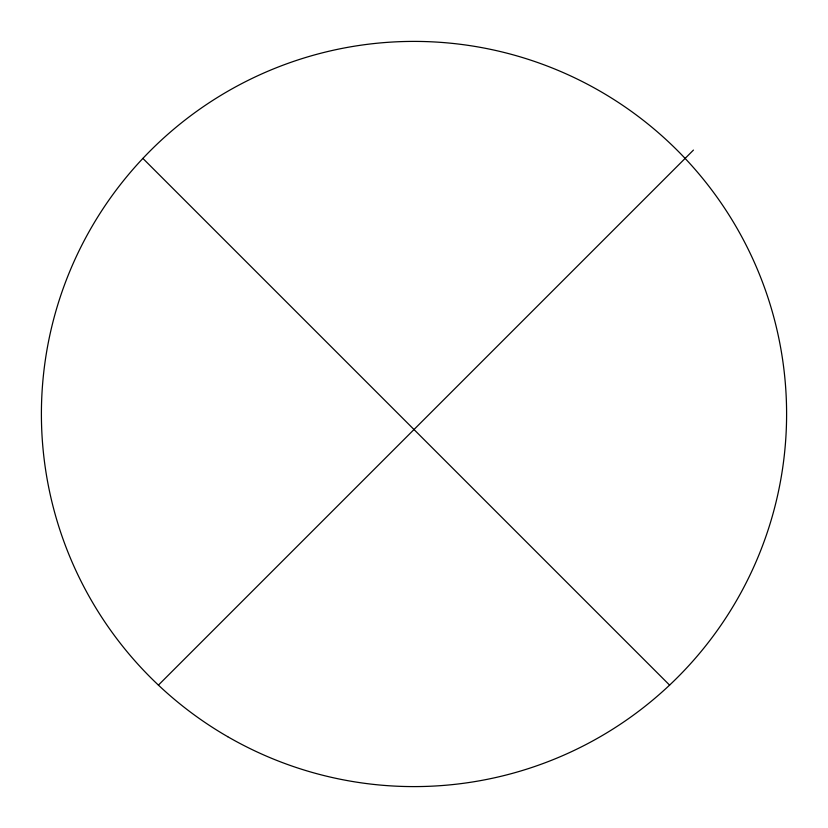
<?xml version="1.0" encoding="UTF-8"?>
<svg xmlns="http://www.w3.org/2000/svg" width="828" height="828" viewBox="0 0 828 828"><rect width="100%" height="100%" fill="white"/><g stroke="black" fill="none" stroke-linecap="round" stroke-linejoin="round"><path stroke-width="1.24" d="M158.407 685.118L693.45 150.075M142.882 158.407L669.593 685.118M227.7 736.682A372.6 372.6 0 0 0 786.6 414A372.6 372.6 0 0 0 227.7 91.318A372.6 372.6 0 0 0 227.7 736.682"/></g></svg>
